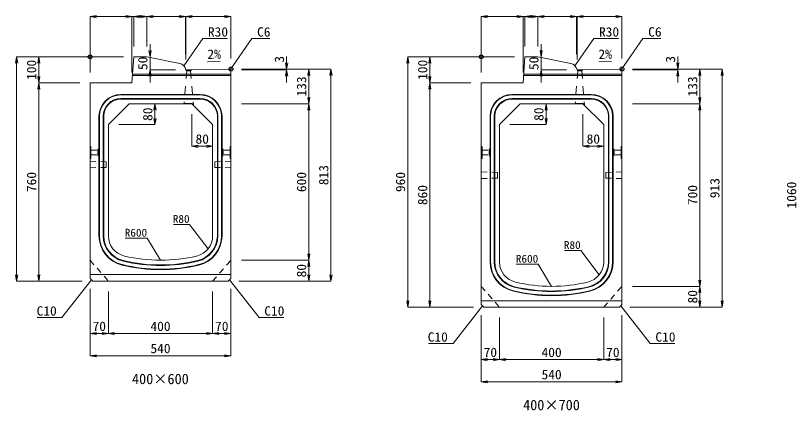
# Model space of a CAD drawing. Units: millimetres at full size; some dimension numbers follow another scale. Extents: x -1267 to 18002, y -8040 to 14480.
# Drawn here: x 12879 to 15873, y 9473 to 10986 of the extents above; entities that cross this region are included whole.
import ezdxf
from ezdxf.enums import TextEntityAlignment as Align

# ---------------------------------------------------------------- set-up
doc = ezdxf.new("R2010")
doc.units = ezdxf.units.MM
doc.header["$LTSCALE"] = 30
doc.header["$PDMODE"] = 32
doc.header["$PDSIZE"] = 15
doc.linetypes.add('USER1', pattern=[1.35, 0.75, -0.6])
doc.linetypes.add('USER2', pattern=[2, 1, -1])
for name, color, linetype, lineweight in [('インサート', 3, 'USER1', 9), ('吊りマスター', 4, 'USER1', 9), ('寸法線', 7, 'Continuous', 13), ('引出線', 4, 'Continuous', 13), ('排水孔', 30, 'USER1', 13), ('本体', 2, 'Continuous', 13), ('目地', 132, 'Continuous', 5)]:
    doc.layers.add(name, color=color, linetype=linetype, lineweight=lineweight)
doc.layers.add('作業エリア', color=11, linetype='Continuous')
doc.layers.add('文字', color=7, linetype='Continuous')
doc.styles.add('ＭＳ 明朝', font='')
doc.styles.get('ＭＳ 明朝').set_extended_font_data('MS Mincho')

# ---------------------------------------------------------------- blocks, each defined once
blk = doc.blocks.new('open_arrow')
at = {"color": 0, "linetype": 'Continuous', "lineweight": -2}
blk.add_lwpolyline([(7.5, 1.25), (0, 0), (7.5, -1.25)], dxfattribs=at)

msp = doc.modelspace()

# ---------------------------------------------------------------- linework, layer by layer
at = {"layer": 'インサート'}
for p, q in [((13167.64, 10469.83), (13194.64, 10469.83)), ((13167.64, 10469.83), (13167.64, 10452.83)), ((13167.64, 10452.83), (13194.64, 10452.83)), ((13197.64, 10473.83), (13194.64, 10473.83)), ((13194.64, 10473.83), (13194.64, 10448.83)), ((13197.64, 10448.83), (13197.64, 10473.83)), ((13671.24, 10473.83), (13674.24, 10473.83)), ((13671.24, 10448.83), (13671.24, 10473.83)), ((13674.24, 10473.83), (13674.24, 10448.83)), ((13701.24, 10469.83), (13674.24, 10469.83)), ((13701.24, 10452.83), (13674.24, 10452.83)), ((13701.24, 10469.83), (13701.24, 10452.83)), ((14667.64, 10469.83), (14694.64, 10469.83)), ((14667.64, 10469.83), (14667.64, 10452.83)), ((14667.64, 10452.83), (14694.64, 10452.83)), ((14697.64, 10473.83), (14694.64, 10473.83)), ((14694.64, 10473.83), (14694.64, 10448.83)), ((14697.64, 10448.83), (14697.64, 10473.83)), ((15171.24, 10473.83), (15174.24, 10473.83)), ((15171.24, 10448.83), (15171.24, 10473.83)), ((15174.24, 10473.83), (15174.24, 10448.83)), ((15201.24, 10469.83), (15174.24, 10469.83)), ((15201.24, 10452.83), (15174.24, 10452.83)), ((15201.24, 10469.83), (15201.24, 10452.83)), ((13194.64, 10448.83), (13197.64, 10448.83)), ((13674.24, 10448.83), (13671.24, 10448.83)), ((14694.64, 10448.83), (14697.64, 10448.83)), ((15174.24, 10448.83), (15171.24, 10448.83))]:
    msp.add_line(p, q, dxfattribs=at)
at = {"layer": '作業エリア'}
for p in [(13164.44, 10828.33), (14664.44, 10828.33), (13704.44, 10781.33), (15204.44, 10781.33)]:
    msp.add_point(p, dxfattribs=at)
at = {"layer": '吊りマスター'}
for p, q in [((13164.44, 10427.83), (13164.44, 10402.83)), ((13164.44, 10427.83), (13226.44, 10426.33)), ((13226.44, 10426.33), (13226.44, 10404.33)), ((13704.44, 10427.83), (13642.44, 10426.33)), ((13642.44, 10426.33), (13642.44, 10404.33)), ((13704.44, 10427.83), (13704.44, 10402.83)), ((13164.44, 10402.83), (13226.44, 10404.33)), ((13704.44, 10402.83), (13642.44, 10404.33)), ((14664.44, 10386.83), (14664.44, 10361.83)), ((14664.44, 10386.83), (14726.44, 10385.33)), ((14664.44, 10361.83), (14726.44, 10363.33)), ((14726.44, 10385.33), (14726.44, 10363.33)), ((15204.44, 10386.83), (15142.44, 10385.33)), ((15142.44, 10385.33), (15142.44, 10363.33)), ((15204.44, 10361.83), (15142.44, 10363.33)), ((15204.44, 10386.83), (15204.44, 10361.83))]:
    msp.add_line(p, q, dxfattribs=at)
at = {"layer": '寸法線'}
for p, q in [((13164.44, 10982.38), (13324.94, 10982.38)), ((13164.44, 10768.33), (13164.44, 10982.38)), ((13300.94, 10982.38), (13355.94, 10982.38)), ((13324.94, 10768.33), (13324.94, 10982.38)), ((13324.94, 10768.33), (13324.94, 10982.38)), ((13331.94, 10868.33), (13331.94, 10982.38)), ((13331.94, 10982.38), (13381.94, 10982.38)), ((13331.94, 10868.33), (13331.94, 10982.38)), ((13381.94, 10982.38), (13529.94, 10982.38)), ((13381.94, 10868.33), (13381.94, 10982.38)), ((13381.94, 10868.33), (13381.94, 10982.38)), ((13481.94, 10982.38), (13579.87, 10982.38)), ((13529.94, 10838.33), (13529.94, 10982.38)), ((13529.94, 10838.33), (13529.94, 10982.38)), ((13531.87, 10818.33), (13531.87, 10982.38)), ((13531.87, 10982.38), (13704.44, 10982.38)), ((13531.87, 10818.33), (13531.87, 10982.38)), ((13704.44, 10821.33), (13704.44, 10982.38)), ((14664.44, 10982.38), (14824.94, 10982.38)), ((14664.44, 10768.33), (14664.44, 10982.38)), ((14800.94, 10982.38), (14855.94, 10982.38)), ((14824.94, 10768.33), (14824.94, 10982.38)), ((14824.94, 10768.33), (14824.94, 10982.38)), ((14831.94, 10868.33), (14831.94, 10982.38)), ((14831.94, 10982.38), (14881.94, 10982.38)), ((14831.94, 10868.33), (14831.94, 10982.38)), ((14881.94, 10982.38), (15029.94, 10982.38)), ((14881.94, 10868.33), (14881.94, 10982.38)), ((14881.94, 10868.33), (14881.94, 10982.38)), ((14981.94, 10982.38), (15079.87, 10982.38)), ((15029.94, 10838.33), (15029.94, 10982.38)), ((15029.94, 10838.33), (15029.94, 10982.38)), ((15031.87, 10818.33), (15031.87, 10982.38)), ((15031.87, 10982.38), (15204.44, 10982.38)), ((15031.87, 10818.33), (15031.87, 10982.38)), ((15204.44, 10821.33), (15204.44, 10982.38)), ((13394.15, 10876.33), (13394.15, 10730.33)), ((14894.15, 10876.33), (14894.15, 10730.33)), ((12882.69, 9968.33), (12882.69, 10828.33)), ((13291.94, 10828.33), (12882.69, 10828.33)), ((12967.69, 10728.33), (12967.69, 10828.33)), ((13291.94, 10828.33), (12967.69, 10828.33)), ((13918.22, 10730.33), (13918.22, 10829.33)), ((14382.69, 9868.33), (14382.69, 10828.33)), ((14791.94, 10828.33), (14382.69, 10828.33)), ((14467.69, 10728.33), (14467.69, 10828.33)), ((14791.94, 10828.33), (14467.69, 10828.33)), ((15418.22, 10730.33), (15418.22, 10829.33)), ((13744.44, 10781.33), (14003.22, 10781.33)), ((13744.44, 10781.33), (13918.22, 10781.33)), ((13744.44, 10781.33), (14088.22, 10781.33)), ((14003.22, 10648.33), (14003.22, 10781.33)), ((14088.22, 9968.33), (14088.22, 10781.33)), ((15244.44, 10781.33), (15503.22, 10781.33)), ((15244.44, 10781.33), (15418.22, 10781.33)), ((15244.44, 10781.33), (15588.22, 10781.33)), ((15503.22, 10648.33), (15503.22, 10781.33)), ((15588.22, 9868.33), (15588.22, 10781.33)), ((13491.87, 10778.33), (13394.15, 10778.33)), ((13744.44, 10778.33), (13918.22, 10778.33)), ((14991.87, 10778.33), (14894.15, 10778.33)), ((15244.44, 10778.33), (15418.22, 10778.33)), ((12967.69, 9968.33), (12967.69, 10728.33)), ((13124.44, 10728.33), (12967.69, 10728.33)), ((13124.44, 10728.33), (12967.69, 10728.33)), ((14467.69, 9868.33), (14467.69, 10728.33)), ((14624.44, 10728.33), (14467.69, 10728.33)), ((14624.44, 10728.33), (14467.69, 10728.33)), ((13413.29, 10568.33), (13413.29, 10648.33)), ((13744.44, 10648.33), (14003.22, 10648.33)), ((13744.44, 10648.33), (14003.22, 10648.33)), ((14003.22, 10048.33), (14003.22, 10648.33)), ((14913.29, 10568.33), (14913.29, 10648.33)), ((15244.44, 10648.33), (15503.22, 10648.33)), ((15244.44, 10648.33), (15503.22, 10648.33)), ((15503.22, 9948.33), (15503.22, 10648.33)), ((13554.44, 10608.33), (13554.44, 10485.25)), ((15054.44, 10608.33), (15054.44, 10485.25)), ((13274.44, 10568.33), (13413.29, 10568.33)), ((14774.44, 10568.33), (14913.29, 10568.33)), ((13554.44, 10485.25), (13634.44, 10485.25)), ((15054.44, 10485.25), (15134.44, 10485.25)), ((13744.44, 10048.33), (14003.22, 10048.33)), ((13744.44, 10048.33), (14003.22, 10048.33)), ((14003.22, 9968.33), (14003.22, 10048.33)), ((13134.44, 9968.33), (12882.69, 9968.33)), ((13134.44, 9968.33), (12967.69, 9968.33)), ((13734.44, 9968.33), (14003.22, 9968.33)), ((13734.44, 9968.33), (14088.22, 9968.33)), ((15244.44, 9948.33), (15503.22, 9948.33)), ((15244.44, 9948.33), (15503.22, 9948.33)), ((15503.22, 9868.33), (15503.22, 9948.33)), ((13164.44, 9938.33), (13164.44, 9767.18)), ((13164.44, 9938.33), (13164.44, 9682.18)), ((13234.44, 9928.33), (13234.44, 9767.18)), ((13234.44, 9928.33), (13234.44, 9767.18)), ((13634.44, 9928.33), (13634.44, 9767.18)), ((13634.44, 9928.33), (13634.44, 9767.18)), ((13704.44, 9938.33), (13704.44, 9767.18)), ((13704.44, 9938.33), (13704.44, 9682.18)), ((14634.44, 9868.33), (14382.69, 9868.33)), ((14634.44, 9868.33), (14467.69, 9868.33)), ((15234.44, 9868.33), (15503.22, 9868.33)), ((15234.44, 9868.33), (15588.22, 9868.33)), ((14664.44, 9838.33), (14664.44, 9667.18)), ((14664.44, 9838.33), (14664.44, 9582.18)), ((14734.44, 9828.33), (14734.44, 9667.18)), ((14734.44, 9828.33), (14734.44, 9667.18)), ((15134.44, 9828.33), (15134.44, 9667.18)), ((15134.44, 9828.33), (15134.44, 9667.18)), ((15204.44, 9838.33), (15204.44, 9667.18)), ((15204.44, 9838.33), (15204.44, 9582.18)), ((13164.44, 9767.18), (13234.44, 9767.18)), ((13234.44, 9767.18), (13634.44, 9767.18)), ((13634.44, 9767.18), (13704.44, 9767.18)), ((13164.44, 9682.18), (13704.44, 9682.18)), ((14664.44, 9667.18), (14734.44, 9667.18)), ((14734.44, 9667.18), (15134.44, 9667.18)), ((15134.44, 9667.18), (15204.44, 9667.18)), ((14664.44, 9582.18), (15204.44, 9582.18))]:
    msp.add_line(p, q, dxfattribs=at)
at = {"layer": '引出線'}
for points in [[(13523.84, 10794.2), (13596.23, 10898.75), (13690.9, 10898.75)], [(13701.44, 10778.28), (13784.85, 10898.75), (13853.19, 10898.75)], [(15023.84, 10794.2), (15096.23, 10898.75), (15190.9, 10898.75)], [(15201.44, 10778.28), (15284.85, 10898.75), (15353.19, 10898.75)], [(13615, 10809.46), (13663.71, 10810.43), (13614.96, 10809.45)], [(15115, 10809.46), (15163.71, 10810.43), (15114.96, 10809.45)], [(13617.2, 10092.76), (13545.94, 10185.86), (13483.71, 10185.86)], [(13434.44, 10048.33), (13383.07, 10133.08), (13298.9, 10133.08)], [(15117.2, 9992.76), (15045.94, 10085.86), (14983.71, 10085.86)], [(14934.44, 9948.33), (14883.07, 10033.08), (14798.9, 10033.08)], [(13169.44, 9973.33), (13056.46, 9828.9), (12961.79, 9828.9)], [(13699.44, 9973.33), (13812.42, 9828.9), (13907.09, 9828.9)], [(14669.44, 9873.33), (14556.46, 9728.9), (14461.79, 9728.9)], [(15199.44, 9873.33), (15312.42, 9728.9), (15407.09, 9728.9)]]:
    msp.add_lwpolyline(points, dxfattribs=at)
at = {"layer": '排水孔', "linetype": 'USER2'}
for p, q in [((13535.07, 10775.13), (13525.07, 10649.33)), ((13535.07, 10775.13), (13531.87, 10778.33)), ((13535.07, 10775.13), (13550.07, 10775.13)), ((13550.07, 10775.13), (13553.27, 10778.33)), ((13550.07, 10775.13), (13560.51, 10643.67)), ((15035.07, 10775.13), (15025.07, 10649.33)), ((15035.07, 10775.13), (15031.87, 10778.33)), ((15035.07, 10775.13), (15050.07, 10775.13)), ((15050.07, 10775.13), (15053.27, 10778.33)), ((15050.07, 10775.13), (15060.51, 10643.67)), ((13554.85, 10649.33), (13525.07, 10649.33)), ((13554.85, 10649.33), (13560.51, 10643.67)), ((15054.85, 10649.33), (15025.07, 10649.33)), ((15054.85, 10649.33), (15060.51, 10643.67))]:
    msp.add_line(p, q, dxfattribs=at)
at = {"layer": '本体'}
for p, q in [((13324.94, 10728.33), (13331.94, 10828.33)), ((13331.94, 10828.33), (13381.94, 10828.33)), ((13381.94, 10828.33), (13508.25, 10802.73)), ((14824.94, 10728.33), (14831.94, 10828.33)), ((14831.94, 10828.33), (14881.94, 10828.33)), ((14881.94, 10828.33), (15008.25, 10802.73)), ((13698.44, 10781.22), (13549.44, 10778.33)), ((13698.44, 10781.22), (13704.44, 10775.33)), ((15198.44, 10781.22), (15049.44, 10778.33)), ((15198.44, 10781.22), (15204.44, 10775.33)), ((13549.44, 10778.33), (13531.87, 10778.33)), ((13704.44, 9978.33), (13704.44, 10775.33)), ((15049.44, 10778.33), (15031.87, 10778.33)), ((15204.44, 9878.33), (15204.44, 10775.33)), ((13164.44, 9978.33), (13164.44, 10728.33)), ((13164.44, 10728.33), (13324.94, 10728.33)), ((14664.44, 9878.33), (14664.44, 10728.33)), ((14664.44, 10728.33), (14824.94, 10728.33)), ((13234.44, 10568.33), (13314.44, 10648.33)), ((13314.44, 10648.33), (13554.44, 10648.33)), ((13554.44, 10648.33), (13634.44, 10568.33)), ((14734.44, 10568.33), (14814.44, 10648.33)), ((14814.44, 10648.33), (15054.44, 10648.33)), ((15054.44, 10648.33), (15134.44, 10568.33)), ((13234.44, 10142.37), (13234.44, 10568.33)), ((13634.44, 10568.33), (13634.44, 10142.37)), ((14734.44, 10042.37), (14734.44, 10568.33)), ((15134.44, 10568.33), (15134.44, 10042.37)), ((13174.44, 9968.33), (13164.44, 9978.33)), ((13694.44, 9968.33), (13704.44, 9978.33)), ((13174.44, 9968.33), (13694.44, 9968.33)), ((14674.44, 9868.33), (14664.44, 9878.33)), ((14674.44, 9868.33), (15194.44, 9868.33)), ((15194.44, 9868.33), (15204.44, 9878.33))]:
    msp.add_line(p, q, dxfattribs=at)
at = {"layer": '本体', "lineweight": 9}
for p, q in [((13164.44, 10485.83), (13167.64, 10483.83)), ((13167.64, 10483.83), (13167.64, 10438.83)), ((13704.44, 10485.83), (13701.24, 10483.83)), ((13701.24, 10483.83), (13701.24, 10438.83)), ((14664.44, 10485.83), (14667.64, 10483.83)), ((14667.64, 10483.83), (14667.64, 10438.83)), ((15204.44, 10485.83), (15201.24, 10483.83)), ((15201.24, 10483.83), (15201.24, 10438.83)), ((13167.64, 10438.83), (13164.44, 10436.83)), ((13701.24, 10438.83), (13704.44, 10436.83)), ((14667.64, 10438.83), (14664.44, 10436.83)), ((15201.24, 10438.83), (15204.44, 10436.83)), ((13164.44, 9993.33), (13704.44, 9993.33)), ((14664.44, 9893.33), (15204.44, 9893.33))]:
    msp.add_line(p, q, dxfattribs=at)
at = {"layer": '本体', "linetype": 'USER1', "lineweight": 9}
for p, q in [((13164.44, 10048.33), (13234.44, 9968.33)), ((13634.44, 9968.33), (13704.44, 10048.33)), ((14664.44, 9948.33), (14734.44, 9868.33)), ((15134.44, 9868.33), (15204.44, 9948.33))]:
    msp.add_line(p, q, dxfattribs=at)
at = {"layer": '本体'}
for centre, radius, start, end in [((13502.29, 10773.33), 30, 9.60488, 78.54125), ((15002.29, 10773.33), 30, 9.60488, 78.54125), ((13314.44, 10142.37), 80, 180, 256.65764), ((13554.44, 10142.37), 80, 283.34236, 0), ((13434.44, 10648.33), 600, 256.65764, 283.34236), ((14814.44, 10042.37), 80, 180, 256.65764), ((15054.44, 10042.37), 80, 283.34236, 0), ((14934.44, 10548.33), 600, 256.65764, 283.34236)]:
    msp.add_arc(centre, radius, start, end, dxfattribs=at)
at = {"layer": '目地'}
for p, q in [((13704.44, 10757.33), (13326.97, 10757.33)), ((13704.44, 10761.33), (13327.25, 10761.33)), ((15204.44, 10757.33), (14826.97, 10757.33)), ((15204.44, 10761.33), (14827.25, 10761.33)), ((13586.44, 10684.33), (13282.44, 10684.33)), ((13586.44, 10682.33), (13282.44, 10682.33)), ((13586.44, 10668.33), (13282.44, 10668.33)), ((13586.44, 10666.33), (13282.44, 10666.33)), ((15086.44, 10684.33), (14782.44, 10684.33)), ((15086.44, 10682.33), (14782.44, 10682.33)), ((15086.44, 10668.33), (14782.44, 10668.33)), ((15086.44, 10666.33), (14782.44, 10666.33)), ((13198.44, 10600.33), (13198.44, 10142.37)), ((13200.44, 10600.33), (13200.44, 10142.37)), ((13214.44, 10600.33), (13214.44, 10142.37)), ((13216.44, 10600.33), (13216.44, 10142.37)), ((13652.44, 10142.37), (13652.44, 10600.33)), ((13654.44, 10142.37), (13654.44, 10600.33)), ((13668.44, 10142.37), (13668.44, 10600.33)), ((13670.44, 10142.37), (13670.44, 10600.33)), ((14698.44, 10600.33), (14698.44, 10042.37)), ((14700.44, 10600.33), (14700.44, 10042.37)), ((14714.44, 10600.33), (14714.44, 10042.37)), ((14716.44, 10600.33), (14716.44, 10042.37)), ((15152.44, 10042.37), (15152.44, 10600.33)), ((15154.44, 10042.37), (15154.44, 10600.33)), ((15168.44, 10042.37), (15168.44, 10600.33)), ((15170.44, 10042.37), (15170.44, 10600.33))]:
    msp.add_line(p, q, dxfattribs=at)
for centre, radius, start, end in [((13282.44, 10600.33), 84, 90, 180), ((13282.44, 10600.33), 82, 90, 180), ((13282.44, 10600.33), 68, 90, 180), ((13282.44, 10600.33), 66, 90, 180), ((13586.44, 10600.33), 84, 0, 90), ((13586.44, 10600.33), 82, 0, 90), ((13586.44, 10600.33), 68, 0, 90), ((13586.44, 10600.33), 66, 0, 90), ((14782.44, 10600.33), 84, 90, 180), ((14782.44, 10600.33), 82, 90, 180), ((14782.44, 10600.33), 68, 90, 180), ((14782.44, 10600.33), 66, 90, 180), ((15086.44, 10600.33), 84, 0, 90), ((15086.44, 10600.33), 82, 0, 90), ((15086.44, 10600.33), 68, 0, 90), ((15086.44, 10600.33), 66, 0, 90), ((13314.44, 10142.37), 116, 180, 256.65764), ((13314.44, 10142.37), 114, 180, 256.65764), ((13314.44, 10142.37), 100, 180, 256.65764), ((13314.44, 10142.37), 98, 180, 256.65764), ((13554.44, 10142.37), 98, 283.34236, 0), ((13554.44, 10142.37), 100, 283.34236, 0), ((13554.44, 10142.37), 114, 283.34236, 0), ((13554.44, 10142.37), 116, 283.34236, 0), ((13434.44, 10648.33), 620, 256.65764, 283.34236), ((13434.44, 10648.33), 618, 256.65764, 283.34236), ((14814.44, 10042.37), 116, 180, 256.65764), ((14814.44, 10042.37), 114, 180, 256.65764), ((14814.44, 10042.37), 100, 180, 256.65764), ((14814.44, 10042.37), 98, 180, 256.65764), ((15054.44, 10042.37), 98, 283.34236, 0), ((15054.44, 10042.37), 100, 283.34236, 0), ((15054.44, 10042.37), 114, 283.34236, 0), ((15054.44, 10042.37), 116, 283.34236, 0), ((13434.44, 10648.33), 636, 256.65764, 283.34236), ((13434.44, 10648.33), 634, 256.65764, 283.34236), ((14934.44, 10548.33), 620, 256.65764, 283.34236), ((14934.44, 10548.33), 618, 256.65764, 283.34236), ((14934.44, 10548.33), 636, 256.65764, 283.34236), ((14934.44, 10548.33), 634, 256.65764, 283.34236)]:
    msp.add_arc(centre, radius, start, end, dxfattribs=at)

# ---------------------------------------------------------------- block references
at = {"layer": '寸法線', "xscale": 3.2, "yscale": 3.2}
for p in [(13164.44, 10982.38), (13331.94, 10982.38), (13381.94, 10982.38), (13531.87, 10982.38), (14664.44, 10982.38), (14831.94, 10982.38), (14881.94, 10982.38), (15031.87, 10982.38), (13554.44, 10485.25), (15054.44, 10485.25), (13164.44, 9767.18), (13234.44, 9767.18), (13634.44, 9767.18), (13164.44, 9682.18), (14664.44, 9667.18), (14734.44, 9667.18), (15134.44, 9667.18), (14664.44, 9582.18)]:
    msp.add_blockref('open_arrow', p, dxfattribs=at)
for p, rotation in [((13324.94, 10982.38), 180), ((13381.94, 10982.38), 180), ((13529.94, 10982.38), 180), ((13529.94, 10982.38), 180), ((13704.44, 10982.38), 180), ((14824.94, 10982.38), 180), ((14881.94, 10982.38), 180), ((15029.94, 10982.38), 180), ((15029.94, 10982.38), 180), ((15204.44, 10982.38), 180), ((13394.15, 10828.33), 90), ((14894.15, 10828.33), 90), ((12882.69, 10828.33), 270), ((12967.69, 10828.33), 270), ((14382.69, 10828.33), 270), ((14467.69, 10828.33), 270), ((13918.22, 10781.33), 90), ((14003.22, 10781.33), 270), ((14088.22, 10781.33), 270), ((15418.22, 10781.33), 90), ((15503.22, 10781.33), 270), ((15588.22, 10781.33), 270), ((12967.69, 10728.33), 90), ((13394.15, 10778.33), 270), ((13918.22, 10778.33), 270), ((14467.69, 10728.33), 90), ((14894.15, 10778.33), 270), ((15418.22, 10778.33), 270), ((12967.69, 10728.33), 270), ((14467.69, 10728.33), 270), ((14003.22, 10648.33), 90), ((15503.22, 10648.33), 90), ((13413.29, 10648.33), 270), ((14003.22, 10648.33), 270), ((14913.29, 10648.33), 270), ((15503.22, 10648.33), 270), ((13413.29, 10568.33), 90), ((14913.29, 10568.33), 90), ((13634.44, 10485.25), 180), ((15134.44, 10485.25), 180), ((14003.22, 10048.33), 90), ((14003.22, 10048.33), 270), ((12882.69, 9968.33), 90), ((12967.69, 9968.33), 90), ((14003.22, 9968.33), 90), ((14088.22, 9968.33), 90), ((15503.22, 9948.33), 90), ((15503.22, 9948.33), 270), ((14382.69, 9868.33), 90), ((14467.69, 9868.33), 90), ((15503.22, 9868.33), 90), ((15588.22, 9868.33), 90), ((13234.44, 9767.18), 180), ((13634.44, 9767.18), 180), ((13704.44, 9767.18), 180), ((13704.44, 9682.18), 180), ((14734.44, 9667.18), 180), ((15134.44, 9667.18), 180), ((15204.44, 9667.18), 180), ((15204.44, 9582.18), 180)]:
    msp.add_blockref('open_arrow', p, dxfattribs=dict(at, rotation=rotation))
at = {"layer": '引出線'}
for p, xscale, yscale, rotation in [((13523.84, 10794.2), 0.16, 0.16, 55.3), ((13615, 10809.46), 0.16, 0.16, 1.1), ((15023.84, 10794.2), 0.16, 0.16, 55.3), ((15115, 10809.46), 0.16, 0.16, 1.1), ((13701.44, 10778.28), 0.16, 0.16, 55.3), ((15201.44, 10778.28), 0.16, 0.16, 55.3), ((13617.2, 10092.76), 0.133, 0.133, 127.4), ((13434.44, 10048.33), 0.133, 0.133, 121.2), ((13169.44, 9973.33), 0.16, 0.16, 232), ((13699.44, 9973.33), 0.16, 0.16, 308), ((15117.2, 9992.76), 0.133, 0.133, 127.4), ((14934.44, 9948.33), 0.133, 0.133, 121.2), ((14669.44, 9873.33), 0.16, 0.16, 232), ((15199.44, 9873.33), 0.16, 0.16, 308)]:
    msp.add_blockref('open_arrow', p, dxfattribs=dict(at, xscale=xscale, yscale=yscale, rotation=rotation))

# ---------------------------------------------------------------- texts
at = {"layer": '寸法線', "style": 'ＭＳ 明朝', "width": 1.05}
for s, p in [('100', (12939.69, 10778.33)), ('50', (13366.15, 10803.33)), ('3', (13890.22, 10818.8)), ('100', (14439.69, 10778.33)), ('50', (14866.15, 10803.33)), ('3', (15390.22, 10818.8)), ('133', (13975.22, 10714.83)), ('133', (15475.22, 10714.83)), ('80', (13385.29, 10608.33)), ('80', (14885.29, 10608.33)), ('813', (14060.22, 10374.83)), ('760', (12939.69, 10348.33)), ('600', (13975.22, 10348.33)), ('960', (14354.69, 10348.33)), ('860', (14439.69, 10298.33)), ('700', (15475.22, 10298.33)), ('913', (15560.22, 10324.83)), ('1060', (15854.69, 10298.33)), ('80', (13975.22, 10008.33)), ('80', (15475.22, 9908.33))]:
    msp.add_text(s, height=36.03, rotation=90, dxfattribs=at).set_placement(p, align=Align.MIDDLE_CENTER)
for s, p in [('80', (13594.44, 10513.25)), ('80', (15094.44, 10513.25)), ('70', (13199.44, 9795.18)), ('400', (13434.44, 9795.18)), ('70', (13669.44, 9795.18)), ('540', (13434.44, 9710.18)), ('70', (14699.44, 9695.18)), ('400', (14934.44, 9695.18)), ('70', (15169.44, 9695.18)), ('540', (14934.44, 9610.18))]:
    msp.add_text(s, height=36.03, dxfattribs=at).set_placement(p, align=Align.MIDDLE_CENTER)
at = {"layer": '引出線', "style": 'ＭＳ 明朝', "width": 1.05}
for s, p in [('R30', (13616.23, 10941.95)), ('C6', (13804.85, 10941.95)), ('R30', (15116.23, 10941.95)), ('C6', (15304.85, 10941.95)), ('C10', (13832.42, 9872.1)), ('C10', (15332.42, 9772.1))]:
    msp.add_text(s, height=36.03, dxfattribs=at).set_placement(p, align=Align.TOP_LEFT)
for p in [(13614.03, 10856.35), (15114.03, 10856.35)]:
    msp.add_text('2%', height=36.03, rotation=1.146, dxfattribs=at).set_placement(p, align=Align.TOP_LEFT)
for s, height, p in [('R80', 30.02, (13545.94, 10221.86)), ('R600', 30.02, (13383.07, 10169.08)), ('R80', 30.02, (15045.94, 10121.86)), ('R600', 30.02, (14883.07, 10069.08)), ('C10', 36.03, (13036.46, 9872.1)), ('C10', 36.03, (14536.46, 9772.1))]:
    msp.add_text(s, height=height, dxfattribs=at).set_placement(p, align=Align.TOP_RIGHT)
at = {"layer": '文字', "style": 'ＭＳ 明朝'}
for s, p in [('400×600', (13433.96, 9593.36)), ('400×700', (14933.96, 9493.36))]:
    msp.add_text(s, height=40.03, dxfattribs=at).set_placement(p, align=Align.MIDDLE_CENTER)

doc.saveas('drawing.dxf')
